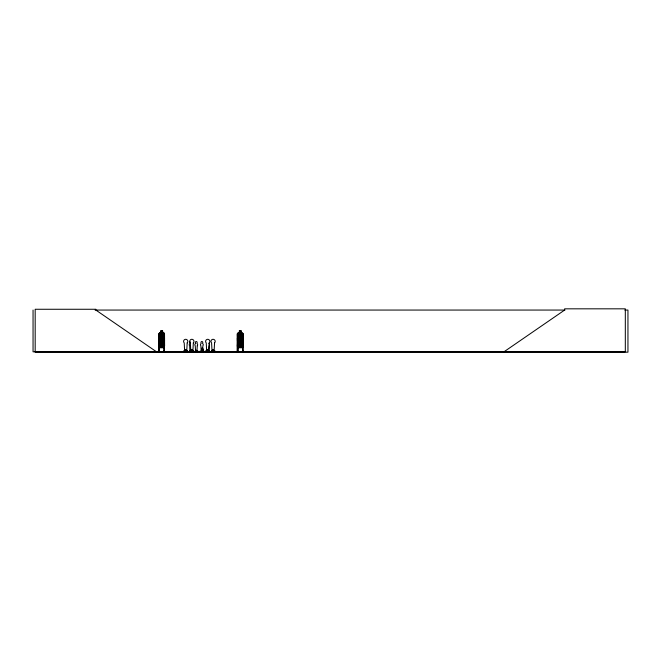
<?xml version="1.0" encoding="UTF-8"?>
<svg xmlns="http://www.w3.org/2000/svg" width="661" height="661" viewBox="0 0 661 661"><rect width="100%" height="100%" fill="white"/><g stroke="black" fill="none" stroke-linecap="round" stroke-linejoin="round"><path stroke-width="0.99" d="M202.621 350.28L202.869 345.769A1.405 1.405 0 0 0 202.572 343.563C203.852 340.795 199.886 340.795 201.167 343.563A1.405 1.405 0 0 0 200.878 345.769L201.167 351.181M208.893 351.181L209.182 345.769A1.405 1.405 0 0 0 208.893 343.563M202.241 349.768L202.406 347.777C201.415 353.271 204.175 353.354 202.53 347.777L203.034 350.768M185.642 350.033L185.824 349.619L185.534 349.966M191.583 349.843L191.897 350.033M213.016 349.652L212.834 349.909M201.745 351.768L202.349 347.777L203.324 351.768M201.605 351.768L202.299 347.777M158.838 338.589L159.516 336.532L163.986 336.532L164.581 338.589L163.911 336.598M163.936 347.752L164.589 345.686L164.523 333.706L163.854 332.979M164.614 345.686L163.961 347.752L159.441 347.752L158.855 345.686L158.896 333.747L159.441 332.979M190.599 350.57L190.137 351.545C189.261 352.511 189.748 349.793 189.757 351.487M207.67 349.652L207.794 350.09L207.86 349.619M207.901 349.975L207.537 349.975M237.307 338.589L238.001 336.532L242.587 336.532L243.19 338.589M243.149 339.267L242.48 341.266L237.985 341.266M243.215 339.275L242.521 341.332L237.943 341.332L237.357 339.275M237.952 347.678L237.282 345.686L237.902 347.752L242.48 347.752L243.124 345.686L243.124 333.739M242.48 347.752L243.141 345.686M157.384 351.503L165.754 351.735M236.192 351.503L244.355 351.503M190.038 341.696L189.938 343.563A1.405 1.405 0 0 0 189.649 345.769L189.938 351.181M160.788 344.059L161.755 342.233C162.399 345.389 164.647 344.125 162.127 341.762C164.705 339.25 162.482 338.011 161.722 341.307C161.053 338.019 158.69 339.242 161.342 341.754L160.136 344.133L162.639 344.017L162.639 340.151L160.854 340.151L160.805 344.125L162.581 344.125L162.581 340.258L160.805 340.258M239.265 344.059L240.257 342.233C240.918 345.389 243.223 344.133 240.637 341.762C243.388 339.25 240.86 338.002 240.224 341.307C239.53 338.019 237.117 339.242 239.836 341.754L238.596 344.133L241.108 344.017M159.855 340.258L160.805 338.597L162.581 338.597L163.531 340.258L163.531 344.125L162.581 344.819L162.581 346.893L160.805 346.893L160.83 344.819L159.855 344.125L159.904 340.151L160.854 339.457L160.805 333.739L162.581 333.739L162.581 337.606L160.805 337.606M207.587 349.983L207.951 349.71M242.083 344.017L241.108 345.678L239.29 345.678L238.315 344.017L238.315 340.151L239.29 339.457C241.885 337.788 236.522 328.963 239.885 336.102C237.142 338.614 239.67 339.861 240.307 336.556C240.992 339.845 243.405 338.622 240.695 336.11C243.364 333.714 240.91 332.475 240.274 335.631L239.257 333.747L241.174 333.739L241.108 339.457L242.083 340.151L242.149 344.125L241.174 344.819L241.149 346.893L239.332 346.893L239.29 344.885L238.373 344.125L238.373 340.258L239.348 338.597L241.174 338.597L242.149 340.258M163.911 344.819L164.581 344.15L163.945 344.885L159.532 344.819L158.863 344.158M159.466 339.39L158.855 340.134L159.491 339.39L163.945 339.39L164.614 340.118M237.266 351.817L237.34 333.714L237.985 332.979L239.315 332.979M237.927 339.39L237.282 340.134L237.952 339.457M183.783 351.809L187.542 351.784L186.443 351.809M184.361 351.322L184.113 350.446L183.965 351.809M184.32 351.792L184.997 351.784L183.948 351.545M184.799 351.801L184.13 351.545M187.352 351.784L186.245 351.792L187.286 351.545L187.294 350.446L187.03 351.322M190.343 351.784L189.31 351.801L193.665 351.801L193.433 350.446L193.433 351.545L192.458 351.809M190.971 351.487L190.971 350.256L190.327 350.256L190.277 351.545L189.715 351.801L190.12 351.669M190.277 351.545L191.872 351.801L191.417 351.801M190.938 351.801L190.707 351.652M191.459 351.801L189.476 351.71M192.648 351.809L193.491 351.784M193.243 351.545L192.814 351.652M194.978 351.809L195.202 350.9L195.359 351.487M195.499 351.71L195.086 351.635L197.342 351.718L197.309 350.9M196.623 351.801L197.342 351.718M197.152 351.801L197.317 350.9M202.696 351.809C196.912 352.024 204.613 351.032 202.357 351.801M200.977 351.487C200.217 350.198 201.969 352.429 200.696 351.817M208.669 351.669L209.545 351.801L205.745 351.809L206.158 350.446L206.397 351.322M206.174 351.817L207.157 351.817L206.414 351.809M207.141 351.635C208.397 351.776 206.637 351.941 207.058 351.487M208.719 351.635L209.314 351.545L209.297 350.446M208.876 351.47L209.363 351.809L209.314 350.446M211.404 351.322L211.09 351.809L211.735 350.446M212.173 351.801L211.512 351.545M214.048 351.545L213.635 351.809L214.66 351.545L214.668 350.446L214.66 351.545C205.48 351.908 217.585 350.388 213.817 351.809M160.805 333.045L159.846 333.739L159.846 337.606L160.805 339.267L162.581 339.267L163.531 337.606L163.531 333.739L162.581 333.045L162.581 330.971L160.772 330.971L160.805 333.045L160.739 330.905L162.647 330.905L162.614 332.979L163.878 332.979M239.356 333.045L238.381 333.739L238.381 337.606L239.356 339.267L241.174 339.267L242.149 337.606L242.149 333.739L241.174 333.045L241.174 330.971L239.356 330.971M503.963 351.817L564.643 310.059L564.643 308.827L625.314 308.827L625.314 351.817L33.05 351.817L33.05 310.059M189.864 351.718L190.004 351.635M195.243 351.809L195.631 351.817M201.093 351.718L200.704 351.71M209.099 351.669L208.851 351.817M211.479 351.669L212.371 351.784L211.322 351.545M95.085 310.059L564.957 310.059M624.852 310.059L627.95 310.059L627.95 352.173L35.182 352.173L35.182 309.265L95.862 309.265L95.862 310.059L156.533 351.817M159.408 332.979L160.739 332.979M159.441 333.045L163.854 333.045L164.457 333.739L164.415 351.817L164.374 334.978L163.845 334.978M237.985 333.045L242.496 333.045M158.805 333.714L158.772 351.817L158.681 334.978L159.293 334.978L159.359 351.817M237.34 333.714L237.365 351.817M237.324 334.978L237.935 334.978L237.935 339.928M243.223 334.978L242.612 334.978L242.628 351.817M241.199 337.317L239.224 337.317L239.249 339.39M239.356 337.606L241.174 337.606M237.902 339.39L242.455 339.39M239.348 340.258L241.174 340.258M159.441 341.266L163.854 341.266L164.548 339.275L163.87 341.332L159.392 341.332L158.805 339.275L159.417 341.332M243.165 344.15L242.546 344.885L238.026 344.819L237.307 344.158L238.051 344.819M159.508 344.885L160.763 344.885L160.739 346.959L162.672 346.959L162.606 344.819M162.647 344.885L163.969 344.885M238.001 344.885L239.29 344.885L239.332 346.893L241.24 346.959L241.215 344.885L242.57 344.885M202.2 350.256L201.555 350.256L201.555 351.487M207.298 350.9L207.075 351.635M209.074 350.9L209.231 351.817M184.898 351.148L185.427 351.148M191.037 351.148L192.442 351.148M206.918 351.148L208.322 351.148M212.272 351.148L213.677 351.148M158.623 351.206L159.359 351.206M183.948 351.322L187.137 351.545M191.062 351.801L190.087 351.322L193.326 351.322M205.968 351.322L209.207 351.322M237.266 351.206L238.001 351.206M190.104 351.371L191.046 351.371M195.722 351.371L209.231 351.47M195.086 351.487L197.251 351.487M209.339 351.669L207 351.718L207.571 351.817M208.463 351.809L208.959 351.809M242.488 351.776L242.554 351.206L243.289 351.206L243.289 351.817M162.639 339.457L163.597 340.151L163.597 344.017L162.639 345.678L160.854 345.678L159.904 344.017M242.43 339.39L243.141 340.118L242.405 339.457M163.887 339.457L164.556 340.151M158.929 344.125L159.557 344.819M242.521 336.598L243.124 338.597M158.921 345.678L159.516 347.678M202.497 347.777L202.621 350.768M243.215 351.817L243.19 333.706L242.504 332.979L241.24 332.979L241.265 330.905L239.29 330.905L239.373 333.045M243.074 351.206L243.066 351.817M242.761 351.206L242.769 351.817M237.935 346.868L237.927 351.817M237.861 334.978L237.886 351.817M213.569 351.322L213.569 349.479L212.602 349.479L212.602 351.322M208.215 351.322L208.215 349.479L207.248 349.479L207.248 351.322M197.143 350.9L197.143 351.487M196.59 351.817L196.59 350.256L195.945 350.256L195.945 351.487M193.417 350.446L193.326 351.545M192.334 351.322L192.334 349.479L191.368 349.479L191.368 351.322M190.5 350.446L190.517 351.322M186.195 351.322L186.195 349.479L185.229 349.479L185.229 351.322M164.523 351.817L164.523 351.206L163.788 351.206L163.788 351.817M164.019 351.206L164.011 351.817M163.936 334.978L163.878 351.817M162.614 339.457L162.705 337.317L160.763 337.317L160.797 339.39M159.21 334.978L159.21 339.928M159.21 345.877L159.268 351.817M159.119 351.206L159.136 351.817M187.187 342.894L186.749 351.008L184.642 351.008L184.212 342.894A2.107 2.107 0 0 1 184.212 339.911A2.107 2.107 0 0 1 187.187 339.911A2.107 2.107 0 0 1 187.187 342.894M193.334 342.894L192.896 351.008L190.789 351.008L190.351 342.894A2.107 2.107 0 0 1 190.351 339.911A2.107 2.107 0 0 1 193.334 339.911A2.107 2.107 0 0 1 193.334 342.894M197.251 345.769L196.961 351.181L195.557 351.181L195.259 345.769A1.405 1.405 0 0 1 195.557 343.563C194.276 340.795 198.242 340.795 196.961 343.563A1.405 1.405 0 0 1 197.251 345.769M209.215 342.894L208.777 351.008L206.67 351.008L206.232 342.894A2.107 2.107 0 0 1 206.232 339.911A2.107 2.107 0 0 1 209.215 339.911A2.107 2.107 0 0 1 209.215 342.894M214.561 342.894L214.123 351.008L212.024 351.008L211.586 342.894A2.107 2.107 0 0 1 211.586 339.911A2.107 2.107 0 0 1 214.561 339.911A2.107 2.107 0 0 1 214.561 342.894M163.325 338.49L162.713 338.556L161.664 336.556C160.937 339.828 158.64 338.63 161.251 336.102C158.731 333.739 160.978 332.475 161.631 335.631C162.251 332.475 164.647 333.722 162.044 336.11L163.325 338.49M162.259 331.318L161.119 331.318L161.119 332.012L162.259 332.012L162.259 331.318M240.852 331.318L239.679 331.318L239.679 332.012L240.852 332.012L240.852 331.318M162.325 337.73L161.177 337.73L161.177 338.424L162.325 338.424L162.325 337.73M240.786 337.73L239.613 337.73L239.613 338.424L240.786 338.424L240.786 337.73M241.108 340.151L239.29 340.151L239.348 344.125L241.174 344.125L241.108 340.151M162.267 345.852L161.119 345.852L161.119 346.546L162.267 346.546L162.267 345.852M240.852 345.852L239.679 345.852L239.679 346.546L240.852 346.546L240.852 345.852"/></g></svg>
